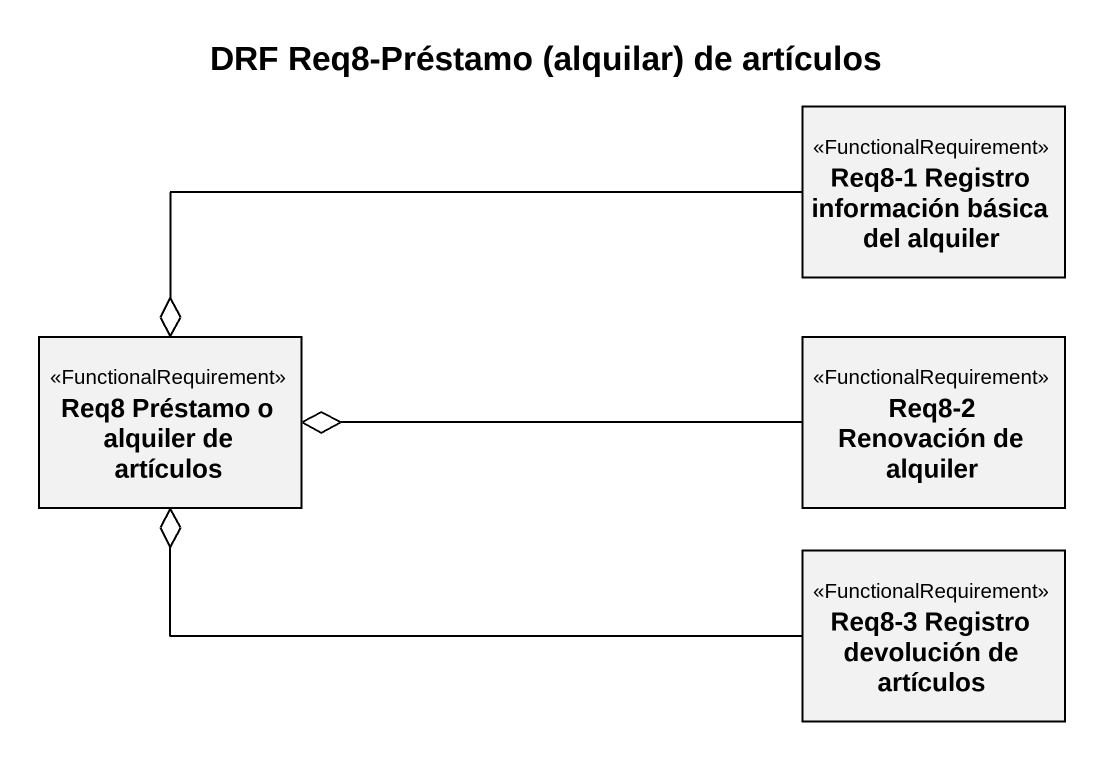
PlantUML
@startuml
title DRF Req8-Préstamo (alquilar) de artículos
hide circle
hide empty members
class "Req8-1 Registro información básica del alquiler" as Req8_1_Registro_información <<FunctionalRequirement>>
class "Req8 Préstamo o alquiler de artículos" as Req8_Préstamo_o_alquiler_de <<FunctionalRequirement>>
class "Req8-2 Renovación de alquiler" as Req8_2_Renovación_de <<FunctionalRequirement>>
class "Req8-3 Registro devolución de artículos" as Req8_3_Registro_devolución <<FunctionalRequirement>>
Req8_1_Registro_información -left-o Req8_Préstamo_o_alquiler_de
Req8_2_Renovación_de -left-o Req8_Préstamo_o_alquiler_de
Req8_3_Registro_devolución -left-o Req8_Préstamo_o_alquiler_de
@enduml
